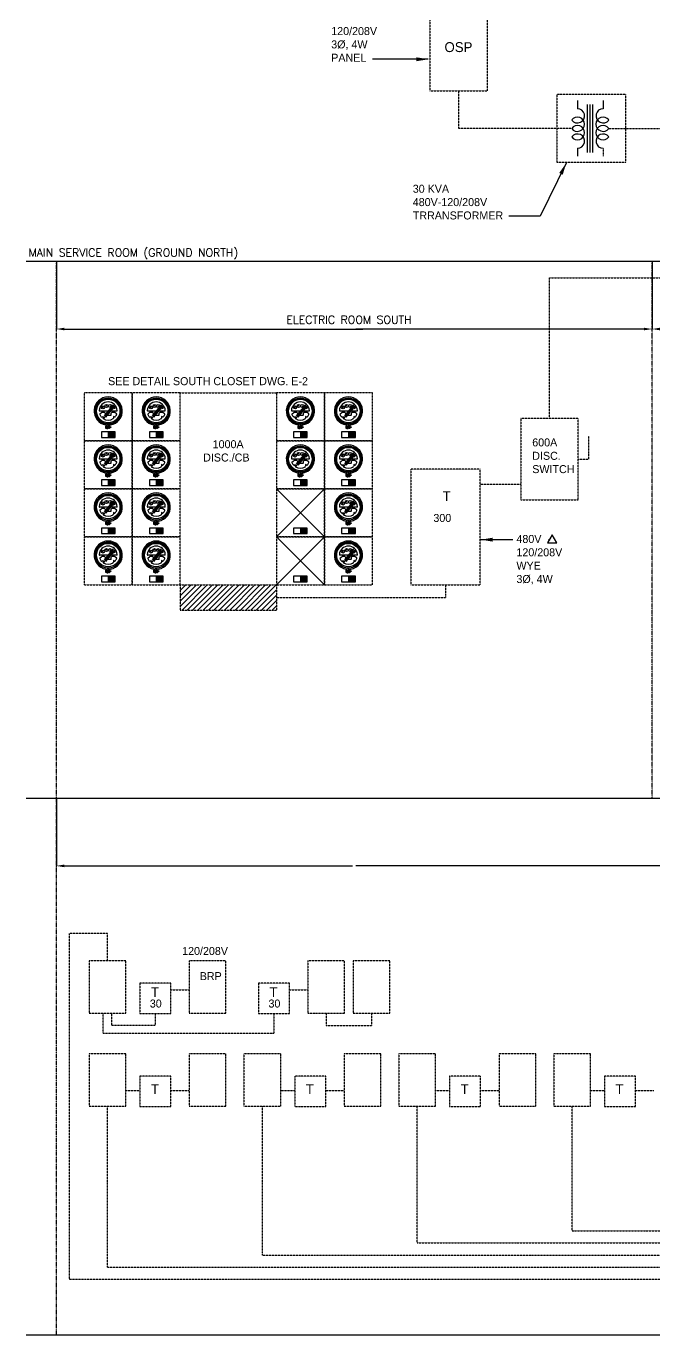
# Model space of a CAD drawing. Header units: inches. Extents: x 6906 to 14988, y -851 to 13048.
# Drawn here: x 9166 to 9793, y -672 to 636 of the extents above; entities that cross this region are included whole.
import ezdxf

# ---------------------------------------------------------------- set-up
doc = ezdxf.new("R2010")
doc.units = ezdxf.units.IN
doc.header["$MEASUREMENT"] = 0
doc.linetypes.add('DASHED2', pattern=[0.375, 0.25, -0.125])
doc.linetypes.add('PHANTOM', pattern=[2.5, 1.25, -0.25, 0.25, -0.25, 0.25, -0.25])
doc.layers.add('E-EQUIP', color=2, linetype='Continuous')
doc.layers.add('E-TEXT', color=7, linetype='Continuous')
doc.styles.add('ROMANS', font='ROMANS', dxfattribs={"height": 4})
doc.styles.add('SASBO', font='SASBO', dxfattribs={"height": 3})
doc.dimstyles.new('STANDARD$7', dxfattribs={"dimscale": 48, "dimtxt": 0.18, "dimasz": 0.25, "dimexe": 0.18, "dimexo": 0.0625, "dimgap": 0.09, "dimtad": 0, "dimtih": 1, "dimtoh": 1, "dimdec": 4, "dimzin": 0, "dimdsep": 46, "dimtxsty": 'ROMANS', "dimcen": 0.09375, "dimadec": 0, "dimazin": 0, "dimtfac": 1, "dimtdec": 4, "dimtofl": 0, "dimtmove": 0, "dimatfit": 3, "dimfxl": 0, "dimtolj": 1, "dimtzin": 0, "dimarcsym": 0})

# ---------------------------------------------------------------- blocks, each defined once
blk = doc.blocks.new('ME')
at = {"layer": 'E-EQUIP', "color": 4}
for p, q in [((7338.7, 8246), (7315, 8246)), ((7315.4, 8242.3), (7317.5, 8243.8)), ((7321.9, 8243.9), (7317.9, 8243.9)), ((7318.1, 8237.7), (7319.6, 8238.6)), ((7319.6, 8238.6), (7319.6, 8236.1)), ((7322.6, 8243.2), (7322.6, 8240.9)), ((7323.4, 8240.2), (7330.3, 8240.2)), ((7331, 8240.9), (7331, 8243.2)), ((7335.7, 8243.9), (7331.7, 8243.9)), ((7335.5, 8237.7), (7334.1, 8238.6)), ((7334.1, 8238.6), (7334.1, 8236.1)), ((7338.3, 8242.3), (7336.1, 8243.8)), ((7323.2, 8224.5), (7324.6, 8224.5)), ((7323.2, 8222.9), (7324.6, 8222.9)), ((7324.8, 8225.4), (7324.8, 8221.6)), ((7324.8, 8221.6), (7326.4, 8221.6)), ((7326.4, 8226.8), (7326.4, 8221.6)), ((7326.7, 8223.2), (7326.7, 8224.2)), ((7327.1, 8223.2), (7327.1, 8224.2)), ((7327.2, 8226.8), (7327.2, 8221.6)), ((7328.8, 8221.6), (7327.2, 8221.6)), ((7328.8, 8225.4), (7328.8, 8221.6)), ((7329, 8223.2), (7329, 8224.2)), ((7329.4, 8223.2), (7329.4, 8224.2)), ((7329.7, 8223.2), (7329.7, 8224.2)), ((7330.1, 8223.2), (7330.1, 8224.2))]:
    blk.add_line(p, q, dxfattribs=at)
blk.add_lwpolyline([(7323.2, 8222.2), (7324.6, 8222.2), (7324.6, 8225.2), (7323.2, 8225.2)], close=True, dxfattribs=at)
for points in [[(7324.8, 8223.2), (7324.6, 8223.2), (7324.6, 8224.2), (7324.8, 8224.2)], [(7326.4, 8224.2), (7327.2, 8224.2)], [(7327.2, 8223.2), (7326.4, 8223.2)], [(7328.8, 8224.2), (7330.5, 8224.2), (7330.5, 8223.2), (7328.8, 8223.2)]]:
    blk.add_lwpolyline(points, dxfattribs=at)
blk.add_circle((7326.8, 8246), 17.9, dxfattribs=at)
for centre, radius, start, end in [((7326.8, 8246), 19.6, 279.3707, 260.6293), ((7326.8, 8246), 17.9, 275.2094, 264.7906), ((7326.8, 8246), 12.6, 3.4801, 176.5199), ((7315, 8246.8), 0.72, 176.5199, 270), ((7315.8, 8241.7), 0.72, 123.3289, 201.1655), ((7326.8, 8246), 12.6, 201.1655, 220.2748), ((7317.8, 8238.4), 0.72, 220.2748, 301.4185), ((7317.9, 8243.2), 0.72, 90, 123.3289), ((7320.3, 8236.1), 0.72, 180, 236.6769), ((7326.8, 8246), 12.6, 236.6769, 303.3231), ((7321.9, 8243.2), 0.72, 0, 90), ((7323.4, 8240.9), 0.72, 180, 270), ((7330.3, 8240.9), 0.72, 270, 0), ((7331.7, 8243.2), 0.72, 90, 180), ((7333.3, 8236.1), 0.72, 303.3231, 0), ((7335.9, 8238.4), 0.72, 238.5815, 319.7252), ((7335.7, 8243.2), 0.72, 56.6711, 90), ((7326.8, 8246), 12.6, 319.7252, 338.8345), ((7337.9, 8241.7), 0.72, 338.8345, 56.6711), ((7338.7, 8246.8), 0.72, 270, 3.4801), ((7323.4, 8225.4), 1.38, 0, 80.6293), ((7325.1, 8226.8), 1.38, 0, 84.7906), ((7328.6, 8226.8), 1.38, 95.2094, 180), ((7330.2, 8225.4), 1.38, 99.3707, 180)]:
    blk.add_arc(centre, radius, start, end, dxfattribs=at)
at = {"layer": 'E-TEXT', "color": 7}
for p, q in [((7319.4, 8251), (7318, 8250.3)), ((7324.3, 8253), (7324.3, 8254.6)), ((7329.4, 8253), (7330.9, 8253.4)), ((7334.2, 8251), (7333.2, 8252.2))]:
    blk.add_line(p, q, dxfattribs=at)
at = {"layer": 'E-TEXT', "color": 9}
for p, q in [((7320.6, 8235.8), (7333.2, 8251)), ((7321.6, 8239.6), (7334.2, 8254.8)), ((7323.6, 8237.4), (7336.1, 8252.6))]:
    blk.add_line(p, q, dxfattribs=at)
at = {"layer": 'E-TEXT', "color": 7, "const_width": 0.288}
for points in [[(7319.3, 8251, 1), (7319.6, 8251, 1)], [(7324.1, 8253, 1), (7324.4, 8253, 1)], [(7329.5, 8253, -1), (7329.2, 8253, -1)], [(7334.4, 8251, -1), (7334.1, 8251, -1)]]:
    blk.add_lwpolyline(points, format="xyb", close=True, dxfattribs=at)
at = {"layer": 'E-TEXT'}
blk.add_circle((7326.8, 8246), 16.3, dxfattribs=at)
at = {"layer": 'E-TEXT', "color": 9}
for centre in [(7319.4, 8251), (7324.3, 8253), (7329.4, 8253), (7334.2, 8251)]:
    blk.add_circle(centre, 2.13, dxfattribs=at)

msp = doc.modelspace()

# ---------------------------------------------------------------- hatches: boundary and pattern name
for points in [[(9248, 225.1), (9254.8, 225.1), (9254.8, 230.7), (9248, 230.7)], [(9296, 225.1), (9302.8, 225.1), (9302.8, 230.7), (9296, 230.7)], [(9440.1, 225.1), (9446.9, 225.1), (9446.9, 230.7), (9440.1, 230.7)], [(9488.1, 225.1), (9495, 225.1), (9495, 230.7), (9488.1, 230.7)], [(9248, 177.1), (9254.8, 177.1), (9254.8, 182.7), (9248, 182.7)], [(9296, 177.1), (9302.8, 177.1), (9302.8, 182.7), (9296, 182.7)], [(9440.1, 177.1), (9446.9, 177.1), (9446.9, 182.7), (9440.1, 182.7)], [(9488.1, 177.1), (9495, 177.1), (9495, 182.7), (9488.1, 182.7)], [(9248, 129.1), (9254.8, 129.1), (9254.8, 134.6), (9248, 134.6)], [(9296, 129.1), (9302.8, 129.1), (9302.8, 134.6), (9296, 134.6)], [(9440.1, 129.1), (9446.9, 129.1), (9446.9, 134.6), (9440.1, 134.6)], [(9488.1, 129.1), (9495, 129.1), (9495, 134.6), (9488.1, 134.6)], [(9248, 81), (9254.8, 81), (9254.8, 86.6), (9248, 86.6)], [(9296, 81), (9302.8, 81), (9302.8, 86.6), (9296, 86.6)], [(9440.1, 81), (9446.9, 81), (9446.9, 86.6), (9440.1, 86.6)], [(9488.1, 81), (9495, 81), (9495, 86.6), (9488.1, 86.6)]]:
    msp.add_hatch(color=256).paths.add_polyline_path(points)
h = msp.add_hatch()
h.set_pattern_fill('ANSI31', color=256, scale=30, style=0)
h.set_pattern_definition([(45, (2659.781, -8571.603), (-2.6516504, 2.6516504), [])])
h.paths.add_polyline_path([(9416.1, 77.8), (9416.1, 52.6), (9320, 52.6), (9320, 77.8)])

# ---------------------------------------------------------------- linework, layer by layer
at = {"linetype": 'DASHED2'}
for p, q in [((9598.3, 533.9), (9598.3, 571.5)), ((9711.2, 533.9), (9598.3, 533.9)), ((9748.3, 533.9), (9827, 533.9)), ((9742.6, 514.1), (9742.6, 506.1)), ((9689.1, 244.2), (9689.1, 384.6)), ((9689.1, 384.6), (9978.7, 384.6)), ((9320, 269.9), (9416.1, 269.9)), ((9619.6, 178.6), (9660.4, 178.6)), ((9320, 77.8), (9416.1, 77.8)), ((9320, 77.8), (9320, 52.6)), ((9416.1, 77.8), (9416.1, 52.6)), ((9585.1, 77.9), (9585.1, 65.2)), ((9320, 52.6), (9416.1, 52.6)), ((9416.1, 65.2), (9585.1, 65.2)), ((9247.3, -270.6), (9208.9, -270.6)), ((9208.9, -270.6), (9208.9, -616)), ((9247.3, -298), (9247.3, -270.6)), ((9310.6, -326.8), (9328.9, -326.8)), ((9429.2, -326.8), (9447.4, -326.8)), ((9243, -370.1), (9243, -350.2)), ((9251.6, -362.3), (9251.6, -350.2)), ((9295.1, -350.5), (9295.1, -362.3)), ((9413.7, -350.5), (9413.7, -370.1)), ((9465.9, -350.2), (9465.9, -362.5)), ((9511.1, -350.2), (9511.1, -362.5)), ((9251.6, -362.3), (9295.1, -362.3)), ((9465.9, -362.5), (9511.1, -362.5)), ((9243, -370.1), (9413.7, -370.1)), ((9265.7, -427.4), (9279.6, -427.4)), ((9310.6, -427.4), (9328.9, -427.4)), ((9420.4, -427.4), (9434.4, -427.4)), ((9465.4, -427.4), (9483.7, -427.4)), ((9575.2, -427.4), (9589.2, -427.4)), ((9620.2, -427.4), (9638.5, -427.4)), ((9730, -427.4), (9744, -427.4)), ((9775, -427.4), (9793.2, -427.4)), ((9247.3, -604), (9247.3, -443.2)), ((9402.1, -592), (9402.1, -443.2)), ((9556.9, -579.9), (9556.9, -443.2)), ((9711.7, -567.9), (9711.7, -443.2)), ((9711.7, -567.9), (10448.4, -567.9)), ((9556.9, -579.9), (10460.4, -579.9)), ((9402.1, -592), (10472.5, -592)), ((9247.3, -604), (10496.1, -604)), ((9208.9, -616), (10500.8, -616))]:
    msp.add_line(p, q, dxfattribs=at)
for p, q in [((9717, 561.8), (9717, 553.7)), ((9727.1, 509.9), (9727.1, 558)), ((9729.8, 509.9), (9729.8, 558)), ((9732.4, 509.9), (9732.4, 558)), ((9742.6, 561.8), (9742.6, 553.7)), ((9717, 514.1), (9717, 506.1)), ((9166, 401.4), (11697.7, 401.4)), ((9196.2, 401.3), (9196.2, 333.3)), ((9791.6, 401.3), (9791.6, 333.3)), ((9204.2, 333.5), (9502.4, 333.5)), ((9783.6, 333.5), (9495.6, 333.5)), ((9416.1, 173.9), (9464.1, 125.8)), ((9464.1, 173.9), (9416.1, 125.8)), ((9416.1, 77.8), (9464.1, 125.8)), ((9416.1, 125.8), (9464.1, 77.8)), ((9166, -135.2), (12407, -135.2)), ((9204.2, -203), (9492.2, -203)), ((10315.5, -203), (9495.6, -203)), ((9166, -671.7), (12407, -671.7))]:
    msp.add_line(p, q)
at = {"linetype": 'PHANTOM', "ltscale": 0.7}
for p, q in [((9196.2, -135.2), (9196.2, 401.4)), ((9791.6, -135.2), (9791.6, 401.4)), ((9196.2, -671.7), (9196.2, -135.2))]:
    msp.add_line(p, q, dxfattribs=at)
at = {"ltscale": 0.7}
msp.add_line((9196.2, -135.2), (9196.2, -203.2), dxfattribs=at)
at = {"linetype": 'DASHED2'}
for points in [[(9569.6, 571.5), (9627, 571.5), (9627, 653), (9569.6, 653)], [(9696.4, 568), (9696.4, 500.4), (9765.5, 500.4), (9765.5, 568)], [(9223.9, 221.9), (9272, 221.9), (9272, 269.9), (9223.9, 269.9)], [(9272, 221.9), (9320, 221.9), (9320, 269.9), (9272, 269.9)], [(9416.1, 221.9), (9464.1, 221.9), (9464.1, 269.9), (9416.1, 269.9)], [(9464.1, 221.9), (9512.1, 221.9), (9512.1, 269.9), (9464.1, 269.9)], [(9660.4, 162.7), (9717.8, 162.7), (9717.8, 244.2), (9660.4, 244.2)], [(9223.9, 173.9), (9272, 173.9), (9272, 221.9), (9223.9, 221.9)], [(9272, 173.9), (9320, 173.9), (9320, 221.9), (9272, 221.9)], [(9416.1, 173.9), (9464.1, 173.9), (9464.1, 221.9), (9416.1, 221.9)], [(9464.1, 173.9), (9512.1, 173.9), (9512.1, 221.9), (9464.1, 221.9)], [(9550.6, 193.4), (9550.6, 77.9), (9619.6, 77.9), (9619.6, 193.4)], [(9223.9, 125.8), (9272, 125.8), (9272, 173.9), (9223.9, 173.9)], [(9272, 125.8), (9320, 125.8), (9320, 173.9), (9272, 173.9)], [(9416.1, 125.8), (9464.1, 125.8), (9464.1, 173.9), (9416.1, 173.9)], [(9464.1, 125.8), (9512.1, 125.8), (9512.1, 173.9), (9464.1, 173.9)], [(9223.9, 77.8), (9272, 77.8), (9272, 125.8), (9223.9, 125.8)], [(9272, 77.8), (9320, 77.8), (9320, 125.8), (9272, 125.8)], [(9416.1, 77.8), (9464.1, 77.8), (9464.1, 125.8), (9416.1, 125.8)], [(9464.1, 77.8), (9512.1, 77.8), (9512.1, 125.8), (9464.1, 125.8)], [(9228.9, -350.2), (9265.7, -350.2), (9265.7, -298), (9228.9, -298)], [(9329, -350.2), (9365.7, -350.2), (9365.7, -298), (9329, -298)], [(9447.6, -350.2), (9484.3, -350.2), (9484.3, -298), (9447.6, -298)], [(9492.8, -350.2), (9529.5, -350.2), (9529.5, -298), (9492.8, -298)], [(9279.6, -320.2), (9279.6, -350.5), (9310.6, -350.5), (9310.6, -320.2)], [(9398.2, -320.2), (9398.2, -350.5), (9429.2, -350.5), (9429.2, -320.2)], [(9228.9, -443.2), (9265.7, -443.2), (9265.7, -391), (9228.9, -391)], [(9329, -443.2), (9365.7, -443.2), (9365.7, -391), (9329, -391)], [(9383.7, -443.2), (9420.4, -443.2), (9420.4, -391), (9383.7, -391)], [(9483.8, -443.2), (9520.5, -443.2), (9520.5, -391), (9483.8, -391)], [(9538.5, -443.2), (9575.2, -443.2), (9575.2, -391), (9538.5, -391)], [(9638.6, -443.2), (9675.3, -443.2), (9675.3, -391), (9638.6, -391)], [(9693.3, -443.2), (9730, -443.2), (9730, -391), (9693.3, -391)], [(9279.6, -413.2), (9279.6, -443.5), (9310.6, -443.5), (9310.6, -413.2)], [(9434.4, -413.2), (9434.4, -443.5), (9465.4, -443.5), (9465.4, -413.2)], [(9589.2, -413.2), (9589.2, -443.5), (9620.2, -443.5), (9620.2, -413.2)], [(9744, -413.2), (9744, -443.5), (9775, -443.5), (9775, -413.2)]]:
    msp.add_lwpolyline(points, close=True, dxfattribs=at)
for points in [[(9241.2, 225.1), (9254.8, 225.1), (9254.8, 230.7), (9241.2, 230.7)], [(9248, 225.1), (9254.8, 225.1), (9254.8, 230.7), (9248, 230.7)], [(9289.2, 225.1), (9302.8, 225.1), (9302.8, 230.7), (9289.2, 230.7)], [(9296, 225.1), (9302.8, 225.1), (9302.8, 230.7), (9296, 230.7)], [(9433.3, 225.1), (9446.9, 225.1), (9446.9, 230.7), (9433.3, 230.7)], [(9440.1, 225.1), (9446.9, 225.1), (9446.9, 230.7), (9440.1, 230.7)], [(9481.3, 225.1), (9495, 225.1), (9495, 230.7), (9481.3, 230.7)], [(9488.1, 225.1), (9495, 225.1), (9495, 230.7), (9488.1, 230.7)], [(9241.2, 177.1), (9254.8, 177.1), (9254.8, 182.7), (9241.2, 182.7)], [(9248, 177.1), (9254.8, 177.1), (9254.8, 182.7), (9248, 182.7)], [(9289.2, 177.1), (9302.8, 177.1), (9302.8, 182.7), (9289.2, 182.7)], [(9296, 177.1), (9302.8, 177.1), (9302.8, 182.7), (9296, 182.7)], [(9433.3, 177.1), (9446.9, 177.1), (9446.9, 182.7), (9433.3, 182.7)], [(9440.1, 177.1), (9446.9, 177.1), (9446.9, 182.7), (9440.1, 182.7)], [(9481.3, 177.1), (9495, 177.1), (9495, 182.7), (9481.3, 182.7)], [(9488.1, 177.1), (9495, 177.1), (9495, 182.7), (9488.1, 182.7)], [(9241.2, 129.1), (9254.8, 129.1), (9254.8, 134.6), (9241.2, 134.6)], [(9248, 129.1), (9254.8, 129.1), (9254.8, 134.6), (9248, 134.6)], [(9289.2, 129.1), (9302.8, 129.1), (9302.8, 134.6), (9289.2, 134.6)], [(9296, 129.1), (9302.8, 129.1), (9302.8, 134.6), (9296, 134.6)], [(9433.3, 129.1), (9446.9, 129.1), (9446.9, 134.6), (9433.3, 134.6)], [(9440.1, 129.1), (9446.9, 129.1), (9446.9, 134.6), (9440.1, 134.6)], [(9481.3, 129.1), (9495, 129.1), (9495, 134.6), (9481.3, 134.6)], [(9488.1, 129.1), (9495, 129.1), (9495, 134.6), (9488.1, 134.6)], [(9687.1, 119.7), (9696.4, 119.7), (9691.7, 127.7)], [(9241.2, 81), (9254.8, 81), (9254.8, 86.6), (9241.2, 86.6)], [(9248, 81), (9254.8, 81), (9254.8, 86.6), (9248, 86.6)], [(9289.2, 81), (9302.8, 81), (9302.8, 86.6), (9289.2, 86.6)], [(9296, 81), (9302.8, 81), (9302.8, 86.6), (9296, 86.6)], [(9433.3, 81), (9446.9, 81), (9446.9, 86.6), (9433.3, 86.6)], [(9440.1, 81), (9446.9, 81), (9446.9, 86.6), (9440.1, 86.6)], [(9481.3, 81), (9495, 81), (9495, 86.6), (9481.3, 86.6)], [(9488.1, 81), (9495, 81), (9495, 86.6), (9488.1, 86.6)]]:
    msp.add_lwpolyline(points, close=True)
msp.add_lwpolyline([(9717.8, 203.4), (9728.3, 203.4), (9728.3, 226.4)], dxfattribs=at)
for centre, start, end in [((9717, 546.6), 216.3371, 90), ((9742.6, 546.6), 90, 323.6629), ((9717, 538.2), 216.3371, 143.6629), ((9717, 529.7), 216.3371, 143.6629), ((9742.6, 538.2), 36.3371, 323.6629), ((9742.6, 529.7), 36.3371, 323.6629), ((9717, 521.3), 270, 143.6629), ((9742.6, 521.3), 36.3371, 270)]:
    msp.add_arc(centre, 7.13, start, end)
for points in [[(9204.2, 334.8), (9204.2, 332.2), (9196.2, 333.5)], [(9783.6, 334.8), (9783.6, 332.2), (9791.6, 333.5)], [(9799.6, 334.8), (9799.6, 332.2), (9791.6, 333.5)], [(9204.2, -201.7), (9204.2, -204.4), (9196.2, -203)]]:
    msp.add_solid(points)

# ---------------------------------------------------------------- block references
at = {"xscale": 0.7200000000002547, "yscale": 0.7200000000002547, "zscale": 0.7200000000000001}
for p in [(3972.7, -5685.6), (4020.7, -5685.6), (4164.8, -5685.6), (4212.8, -5685.6), (3972.7, -5733.6), (4020.7, -5733.6), (4164.8, -5733.6), (4212.8, -5733.6), (3972.7, -5781.6), (4020.7, -5781.6), (4212.8, -5781.6), (3972.7, -5829.6), (4020.7, -5829.6), (4212.8, -5829.6)]:
    msp.add_blockref('ME', p, dxfattribs=at)

# ---------------------------------------------------------------- texts
for s, height, style, p in [('OSP', 9.89, 'SASBO', (9584.1, 610.3)), ('MAIN SERVICE ROOM (GROUND NORTH)', 8, 'ROMANS', (9168.4, 405.9)), ('ELECTRIC ROOM SOUTH', 8, 'ROMANS', (9426.1, 338.8)), ('T', 9.89, 'SASBO', (9582.2, 161.5)), ('T', 9.89, 'SASBO', (9290.7, -334.2)), ('T', 9.89, 'SASBO', (9409.2, -334.2)), ('T', 9.89, 'SASBO', (9290.7, -431.1)), ('T', 9.89, 'SASBO', (9445.5, -431.1)), ('T', 9.89, 'SASBO', (9600.2, -431.1)), ('T', 9.89, 'SASBO', (9755, -431.1))]:
    msp.add_text(s, height=height, dxfattribs=dict(style=style)).set_placement(p)
for s, p in [('1000A', (9352.4, 214.4)), ('600A', (9671.8, 216.2)), ('DISC./CB', (9342.9, 201.1)), ('DISC.', (9671.8, 202.8)), ('SWITCH', (9671.8, 189.5)), ('300', (9573, 140.7)), ('120/208V', (9321.9, -292.1)), ('BRP', (9339.5, -317.2)), ('30', (9289.6, -344.6)), ('30', (9408.2, -344.6))]:
    msp.add_text(s, height=8).set_placement(p)
at = {"char_height": 8, "attachment_point": 1}
for s, insert, width in [('120/208V\\P3%%C, 4W\\PPANEL', (9470.9, 635.3), 101.75), ('30 KVA\\P480V-120/208V\\PTRRANSFORMER', (9552.4, 477.7), 101.75), ('SEE DETAIL SOUTH CLOSET DWG. E-2', (9247.9, 285.4), 256), ('480V  -\\P120/208V\\PWYE\\P3%%C, 4W', (9656, 127.7), 101.75)]:
    msp.add_mtext(s, dxfattribs=dict(at, insert=insert, width=width))

# ---------------------------------------------------------------- leaders
for points in [[(9567.9, 603.1), (9512.1, 603.1)], [(9705.8, 499.4), (9679.7, 446.2), (9648.4, 446.2)], [(9620.4, 123), (9652.3, 123)]]:
    msp.add_leader(points, dimstyle='STANDARD$7', override={"dimgap": 0.09, "dimtad": 0})

doc.saveas('drawing.dxf')
